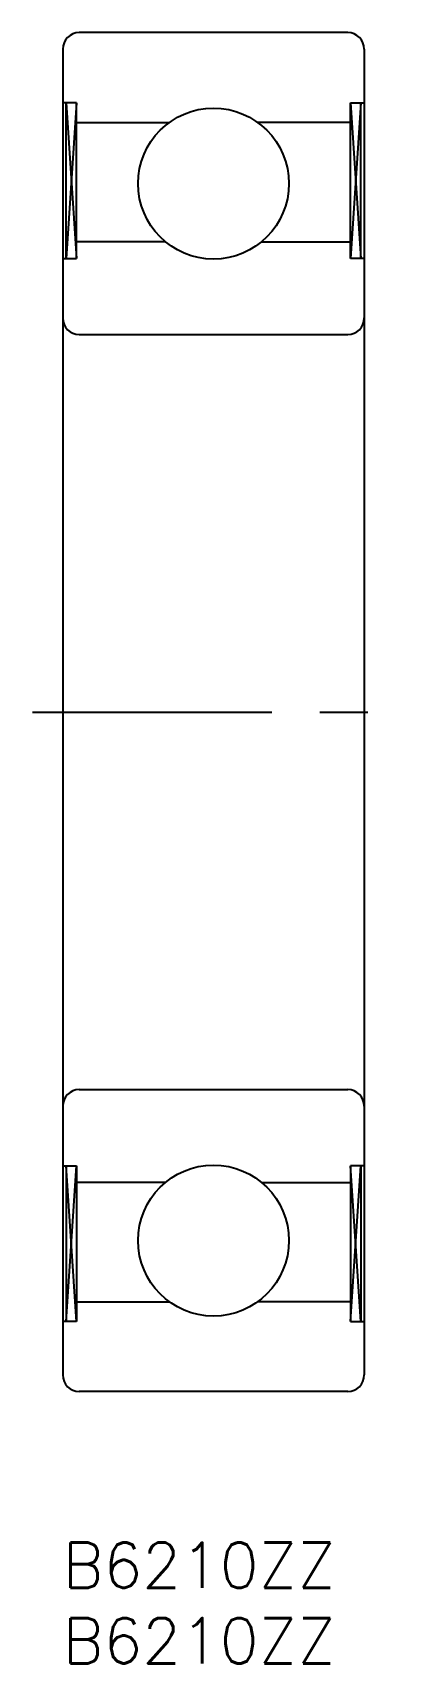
# Model space of a CAD drawing. Extents: x -2 to 22, y -8 to 100.
import ezdxf

# ---------------------------------------------------------------- set-up
doc = ezdxf.new("R2010")
doc.units = 0
doc.header["$LTSCALE"] = 0.5
doc.linetypes.add('CENTER', pattern=[50.8, 31.75, -6.35, 6.35, -6.35])
for name, color, linetype in [('MSM_CENTER', 1, 'CENTER'), ('MSM_CONTINUOUS', 7, 'CONTINUOUS'), ('MSM_NARROW', 5, 'CONTINUOUS'), ('MSM_PART_NUMBER', 7, 'CONTINUOUS')]:
    doc.layers.add(name, color=color, linetype=linetype)
doc.styles.get("Standard").update_dxf_attribs({"font": 'txt.shx', "height": 3, "bigfont": 'bigfont.shx'})

# ---------------------------------------------------------------- blocks, each defined once
blk = doc.blocks.new('*U2')
at = {"layer": 'MSM_PART_NUMBER'}
blk.add_text('B6210ZZ', height=3, dxfattribs=at).set_placement((0, -3))
blk = doc.blocks.new('*U3')
at = {"layer": 'MSM_PART_NUMBER'}
blk.add_text('B6210ZZ', height=3, dxfattribs=at).set_placement((0, -8))

msp = doc.modelspace()

# ---------------------------------------------------------------- linework, layer by layer
at = {"layer": 'MSM_CENTER'}
msp.add_line((-2, 55), (22, 55), dxfattribs=at)
at = {"layer": 'MSM_CONTINUOUS'}
for p, q in [((18.9, 100), (1.1, 100)), ((0, 98.9), (0, 11.1)), ((20, 98.9), (20, 11.1)), ((0.92, 95.35), (0, 95.35)), ((0.23, 85.05), (0.23, 95.35)), ((0.92, 85.05), (0.92, 95.35)), ((19.08, 95.35), (20, 95.35)), ((19.08, 85.05), (19.08, 95.35)), ((19.77, 85.05), (19.77, 95.35)), ((0.92, 94.05), (7.07, 94.05)), ((19.08, 94.05), (12.93, 94.05)), ((6.81, 86.15), (0.92, 86.15)), ((13.19, 86.15), (19.08, 86.15)), ((0, 85.05), (0.92, 85.05)), ((20, 85.05), (19.08, 85.05)), ((1.1, 80), (18.9, 80)), ((1.1, 30), (18.9, 30)), ((0, 24.95), (0.92, 24.95)), ((0.23, 24.95), (0.23, 14.65)), ((0.92, 24.95), (0.92, 14.65)), ((20, 24.95), (19.08, 24.95)), ((19.08, 24.95), (19.08, 14.65)), ((19.77, 24.95), (19.77, 14.65)), ((6.81, 23.85), (0.92, 23.85)), ((13.19, 23.85), (19.08, 23.85)), ((0.92, 15.95), (7.07, 15.95)), ((19.08, 15.95), (12.93, 15.95)), ((0.92, 14.65), (0, 14.65)), ((19.08, 14.65), (20, 14.65)), ((18.9, 10), (1.1, 10))]:
    msp.add_line(p, q, dxfattribs=at)
for centre in [(10, 90), (10, 20)]:
    msp.add_circle(centre, 5, dxfattribs=at)
for centre, start, end in [((1.1, 98.9), 90, 180), ((18.9, 98.9), 0, 90), ((1.1, 81.1), 180, 270), ((18.9, 81.1), 270, 0), ((1.1, 28.9), 90, 180), ((18.9, 28.9), 0, 90), ((1.1, 11.1), 180, 270), ((18.9, 11.1), 270, 0)]:
    msp.add_arc(centre, 1.1, start, end, dxfattribs=at)
at = {"layer": 'MSM_NARROW'}
for p, q in [((0.92, 95.35), (0.23, 85.05)), ((0.23, 95.35), (0.92, 85.05)), ((19.08, 95.35), (19.77, 85.05)), ((19.77, 95.35), (19.08, 85.05)), ((0.92, 14.65), (0.23, 24.95)), ((0.23, 14.65), (0.92, 24.95)), ((19.08, 14.65), (19.77, 24.95)), ((19.77, 14.65), (19.08, 24.95))]:
    msp.add_line(p, q, dxfattribs=at)

# ---------------------------------------------------------------- block references
at = {"layer": 'MSM_CONTINUOUS'}
for name in ['*U2', '*U3']:
    msp.add_blockref(name, (0, 0), dxfattribs=at)

doc.saveas('drawing.dxf')
